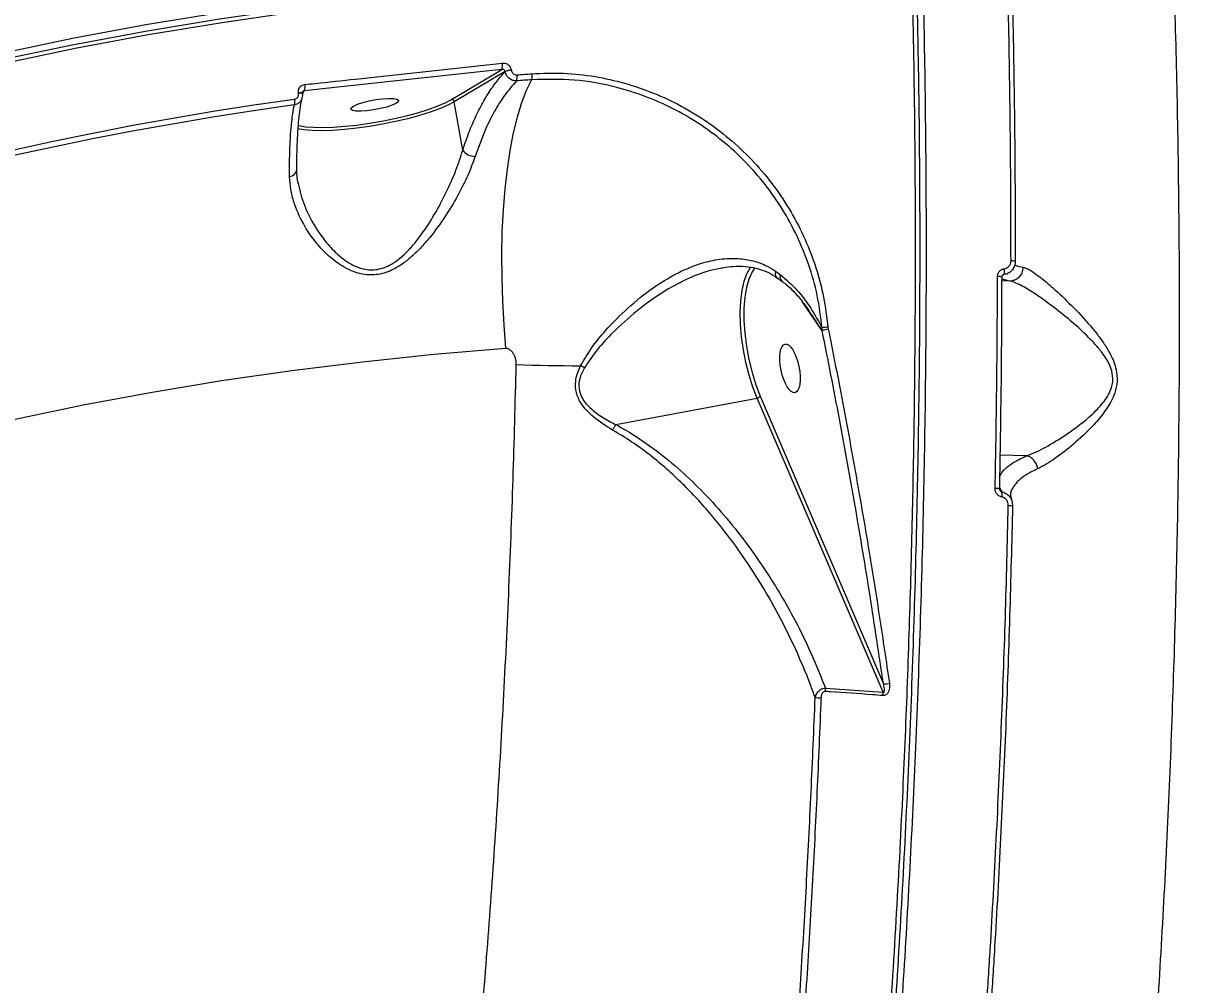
# Model space of a CAD drawing. Header units: millimetres. Extents: x -8422 to 28150, y -6982 to 5510.
# Drawn here: x 22047 to 22265.1, y 1428.1 to 1606.3 of the extents above; entities that cross this region are included whole.
import ezdxf

# ---------------------------------------------------------------- set-up
doc = ezdxf.new("R2010")
doc.units = ezdxf.units.MM
for name, color, linetype in [('DIKOM_ОБЪЕКТ', 7, 'Continuous'), ('DIKOM_РАЗМЕР_ЗОНА', 7, 'Continuous'), ('DIKOM_РАЗМЕР_ОБЪЕКТА', 7, 'Continuous')]:
    doc.layers.add(name, color=color, linetype=linetype)
doc.styles.add('style1', font='arial.ttf', dxfattribs={"width": 0.8})
doc.dimstyles.new('1-50', dxfattribs={"dimtxt": 300, "dimasz": 200, "dimexe": 100, "dimexo": 0, "dimgap": 100, "dimtad": 1, "dimdec": 0, "dimtxsty": 'style1', "dimcen": 0, "dimclrd": 7, "dimclre": 7, "dimadec": 1, "dimazin": 2, "dimtfac": 1, "dimtdec": 0, "dimtmove": 1, "dimatfit": 3, "dimfxl": 0, "dimlwd": 25, "dimlwe": 18, "dimarcsym": 0})

# ---------------------------------------------------------------- blocks, each defined once
blk = doc.blocks.new('*D15')
at = {"layer": 'Defpoints', "color": 0, "transparency": 16777216}
for p in [(19380.28, 3651.45), (27070.13, 3651.45), (15204.41, -3115.19)]:
    blk.add_point(p, dxfattribs=at)
at = {"layer": 'DIKOM_РАЗМЕР_ОБЪЕКТА', "color": 7, "lineweight": 18, "transparency": 16777216}
for p, q in [((19380.28, 3651.45), (27170.13, 3651.45)), ((15204.41, -3115.19), (27170.13, -3115.19))]:
    blk.add_line(p, q, dxfattribs=at)
at = {"layer": 'DIKOM_РАЗМЕР_ОБЪЕКТА', "color": 7, "lineweight": 25, "transparency": 16777216}
blk.add_line((27070.13, -2915.19), (27070.13, 3451.45), dxfattribs=at)
at = {"layer": 'DIKOM_РАЗМЕР_ОБЪЕКТА', "color": 7, "transparency": 16777216}
for points in [[(27036.8, 3451.45), (27103.47, 3451.45), (27070.13, 3651.45)], [(27036.8, -2915.19), (27103.47, -2915.19), (27070.13, -3115.19)]]:
    blk.add_solid(points, dxfattribs=at)
at = {"layer": 'DIKOM_РАЗМЕР_ОБЪЕКТА', "color": 0, "transparency": 16777216, "insert": (26816.96, -135.25), "char_height": 300, "attachment_point": 5, "rotation": 90, "style": 'style1'}
blk.add_mtext('6750', dxfattribs=at)
blk = doc.blocks.new('*D14')
at = {"layer": 'Defpoints', "color": 0, "transparency": 16777216}
for p in [(20684.73, 5148.63), (28049.7, 5148.63), (14575.76, -5055.5)]:
    blk.add_point(p, dxfattribs=at)
at = {"layer": 'DIKOM_РАЗМЕР_ЗОНА', "color": 7, "lineweight": 18, "transparency": 16777216}
for p, q in [((20684.73, 5148.63), (28149.7, 5148.63)), ((14575.76, -5055.5), (28149.7, -5055.5))]:
    blk.add_line(p, q, dxfattribs=at)
at = {"layer": 'DIKOM_РАЗМЕР_ЗОНА', "color": 7, "lineweight": 25, "transparency": 16777216}
blk.add_line((28049.7, -4855.5), (28049.7, 4948.63), dxfattribs=at)
at = {"layer": 'DIKOM_РАЗМЕР_ЗОНА', "color": 7, "transparency": 16777216}
for points in [[(28016.36, 4948.63), (28083.03, 4948.63), (28049.7, 5148.63)], [(28016.36, -4855.5), (28083.03, -4855.5), (28049.7, -5055.5)]]:
    blk.add_solid(points, dxfattribs=at)
at = {"layer": 'DIKOM_РАЗМЕР_ЗОНА', "color": 0, "transparency": 16777216, "insert": (27796.52, -63.59), "char_height": 300, "attachment_point": 5, "rotation": 90, "style": 'style1'}
blk.add_mtext('10200', dxfattribs=at)
blk = doc.blocks.new('*D13')
at = {"layer": 'Defpoints', "color": 0, "transparency": 16777216}
for p in [(10490, 1785.06), (25983.09, 460.53), (10490, -6882.5)]:
    blk.add_point(p, dxfattribs=at)
at = {"layer": 'DIKOM_РАЗМЕР_ЗОНА', "color": 7, "lineweight": 18, "transparency": 16777216}
for p, q in [((10490, 1785.06), (10490, -6982.5)), ((25983.09, 460.53), (25983.09, -6982.5))]:
    blk.add_line(p, q, dxfattribs=at)
at = {"layer": 'DIKOM_РАЗМЕР_ЗОНА', "color": 7, "lineweight": 25, "transparency": 16777216}
blk.add_line((25783.09, -6882.5), (10690, -6882.5), dxfattribs=at)
at = {"layer": 'DIKOM_РАЗМЕР_ЗОНА', "color": 7, "transparency": 16777216}
for points in [[(10690, -6849.17), (10690, -6915.83), (10490, -6882.5)], [(25783.09, -6849.17), (25783.09, -6915.83), (25983.09, -6882.5)]]:
    blk.add_solid(points, dxfattribs=at)
at = {"layer": 'DIKOM_РАЗМЕР_ЗОНА', "color": 0, "transparency": 16777216, "insert": (18236.55, -6629.33), "char_height": 300, "attachment_point": 5, "style": 'style1'}
blk.add_mtext('15500', dxfattribs=at)

msp = doc.modelspace()

# ---------------------------------------------------------------- linework, layer by layer
at = {"layer": 'DIKOM_ОБЪЕКТ', "color": 7, "linetype": 'Continuous', "lineweight": 15}
for p, q in [((22126.24, 1592.21), (22135.58, 1597.79)), ((22136.2, 1597.39), (22126.77, 1591.76)), ((22136.21, 1597.37), (22136.2, 1597.39)), ((22137.35, 1597.66), (22137.36, 1597.63)), ((22097.92, 1593.36), (22097.91, 1593.38)), ((22098.59, 1593.32), (22098.6, 1593.34)), ((22098.59, 1593.29), (22098.6, 1593.32)), ((22098.97, 1593.82), (22098.6, 1593.13)), ((22128.35, 1582.81), (22126.77, 1591.76)), ((22097.6, 1579.18), (22097.6, 1579.14)), ((22097.84, 1576.82), (22097.88, 1576.62)), ((22176.54, 1560.99), (22176.35, 1560.95)), ((22186.32, 1560.38), (22187.24, 1559.73)), ((22228.65, 1559.75), (22228.52, 1559.7)), ((22229.28, 1559.91), (22229.29, 1559.91)), ((22186.56, 1559.21), (22187.47, 1558.55)), ((22228.26, 1559.29), (22228.24, 1559.27)), ((22229.77, 1558.53), (22228.24, 1558.57)), ((22194.98, 1549.35), (22191.27, 1554.78)), ((22194.97, 1549.38), (22193.95, 1550.95)), ((22194.97, 1549.38), (22194.97, 1549.87)), ((22194.98, 1549.35), (22194.97, 1549.38)), ((22196.04, 1550), (22196.1, 1549.65)), ((22196.1, 1549.65), (22196.11, 1549.6)), ((22156.75, 1531.94), (22182.93, 1536.83)), ((22206.25, 1482.34), (22182.93, 1536.83)), ((22183.49, 1537.19), (22206.31, 1483.88)), ((22232.87, 1526.14), (22227.9, 1526.26)), ((22227.81, 1520.22), (22228.27, 1519.46)), ((22229.93, 1518.59), (22229.94, 1518.53)), ((22195.59, 1483.1), (22206.25, 1482.34))]:
    msp.add_line(p, q, dxfattribs=at)
at = {"layer": 'DIKOM_ОБЪЕКТ', "color": 7, "linetype": 'Continuous', "lineweight": 15, "flags": 128}
for points in [[(21929.61, 1563.91), (21941.35, 1569), (21953.31, 1573.86), (21965.48, 1578.46), (21977.86, 1582.81), (21990.44, 1586.92), (22003.21, 1590.76), (22016.16, 1594.35), (22029.28, 1597.68), (22042.57, 1600.75), (22056.02, 1603.55), (22069.61, 1606.09), (22083.34, 1608.36), (22097.2, 1610.35), (22111.18, 1612.08), (22125.27, 1613.54), (22139.46, 1614.72), (22153.74, 1615.64), (22168.11, 1616.27), (22182.55, 1616.63), (22197.06, 1616.72), (22211.62, 1616.53)], [(21929.63, 1562.73), (21941.36, 1567.82), (21953.31, 1572.67), (21965.47, 1577.27), (21977.84, 1581.62), (21990.41, 1585.72), (22003.17, 1589.57), (22016.12, 1593.15), (22029.23, 1596.48), (22042.51, 1599.55), (22055.95, 1602.35), (22069.53, 1604.88), (22083.25, 1607.15), (22097.1, 1609.15), (22111.07, 1610.87), (22125.15, 1612.33), (22139.33, 1613.51), (22153.61, 1614.42), (22167.97, 1615.06), (22182.4, 1615.42), (22196.9, 1615.51), (22211.45, 1615.32)], [(22211.67, 1614.59), (22197.15, 1614.78), (22182.69, 1614.69), (22168.29, 1614.33), (22153.97, 1613.69), (22139.72, 1612.78), (22125.57, 1611.6), (22111.53, 1610.15), (22097.59, 1608.43), (22083.77, 1606.43), (22070.08, 1604.17), (22056.53, 1601.64), (22043.13, 1598.85), (22029.88, 1595.79), (22016.8, 1592.47), (22003.88, 1588.89), (21991.15, 1585.06), (21978.61, 1580.97), (21966.27, 1576.63), (21954.13, 1572.04), (21942.21, 1567.2), (21930.51, 1562.12)], [(22138.41, 1596.77), (22138.76, 1596.8), (22139.11, 1596.82), (22139.46, 1596.85), (22139.81, 1596.88), (22140.15, 1596.9), (22140.5, 1596.93), (22140.85, 1596.95), (22141.2, 1596.98)], [(22141.12, 1595.87), (22140.14, 1593.89), (22139.25, 1591.57), (22138.44, 1588.94), (22137.72, 1586), (22137.09, 1582.78), (22136.57, 1579.31), (22136.15, 1575.62), (22135.84, 1571.73), (22135.63, 1567.68), (22135.54, 1563.49), (22135.57, 1559.19), (22135.7, 1554.83), (22135.94, 1550.44), (22136.3, 1546.04)], [(22141.12, 1595.87), (22140.77, 1595.84), (22140.42, 1595.82), (22140.07, 1595.79), (22139.72, 1595.77), (22139.37, 1595.74), (22139.03, 1595.71), (22138.68, 1595.69), (22138.33, 1595.66)], [(22113.49, 1592.34), (22114.61, 1592.41), (22115.52, 1592.38), (22116.15, 1592.26), (22116.45, 1592.06), (22116.39, 1591.79), (22115.98, 1591.47), (22115.25, 1591.14), (22114.26, 1590.81), (22113.08, 1590.51), (22111.83, 1590.28), (22110.59, 1590.12), (22109.47, 1590.05), (22108.55, 1590.07), (22107.92, 1590.19), (22107.62, 1590.39), (22107.68, 1590.66), (22108.1, 1590.98), (22108.83, 1591.32), (22109.82, 1591.64), (22110.99, 1591.94), (22112.25, 1592.18), (22113.49, 1592.34)], [(22097.13, 1591.19), (22089.58, 1590.09), (22082.06, 1588.92), (22074.59, 1587.66), (22067.15, 1586.31), (22059.76, 1584.89), (22052.42, 1583.38), (22045.12, 1581.8), (22037.87, 1580.13)], [(22037.88, 1581.23), (22045.13, 1582.9), (22052.44, 1584.49), (22059.79, 1585.99), (22067.18, 1587.42), (22074.62, 1588.76), (22082.1, 1590.02), (22089.63, 1591.2), (22097.19, 1592.3)], [(22126.77, 1591.76), (22125.57, 1591.13), (22124.07, 1590.48), (22122.31, 1589.85), (22120.33, 1589.23), (22118.17, 1588.65), (22115.88, 1588.11), (22113.51, 1587.63), (22111.1, 1587.22), (22108.72, 1586.88), (22106.41, 1586.63), (22104.23, 1586.47), (22102.22, 1586.41), (22100.43, 1586.43), (22098.89, 1586.56), (22097.7, 1586.76)], [(22097.85, 1587.41), (22097.99, 1587.37), (22099.2, 1587.17), (22100.69, 1587.05), (22102.43, 1587.02), (22104.38, 1587.09), (22106.5, 1587.24), (22108.74, 1587.48), (22111.05, 1587.81), (22113.38, 1588.21), (22115.68, 1588.67), (22117.91, 1589.19), (22120, 1589.76), (22121.92, 1590.36), (22123.62, 1590.97), (22125.08, 1591.6), (22126.24, 1592.21)], [(22182.93, 1536.83), (22182.13, 1538.89), (22181.44, 1541.1), (22180.85, 1543.43), (22180.38, 1545.81), (22180.05, 1548.2), (22179.85, 1550.55), (22179.8, 1552.8), (22179.9, 1554.9), (22180.14, 1556.82), (22180.51, 1558.5), (22181.02, 1559.91), (22181.64, 1561.03), (22181.74, 1561.16)], [(22182.44, 1560.91), (22182, 1560.28), (22181.41, 1559.01), (22180.95, 1557.43), (22180.64, 1555.57), (22180.48, 1553.5), (22180.48, 1551.24), (22180.63, 1548.87), (22180.94, 1546.43), (22181.39, 1543.98), (22181.98, 1541.59), (22182.68, 1539.31), (22183.49, 1537.19)], [(22136.3, 1546.04), (22122.99, 1544.92), (22109.77, 1543.54), (22096.66, 1541.92), (22083.66, 1540.04), (22070.77, 1537.91), (22058.02, 1535.53), (22045.41, 1532.9), (22032.94, 1530.03), (22020.62, 1526.91), (22008.47, 1523.55), (21996.48, 1519.95)], [(22138.27, 1543.05), (22139.73, 1543.01), (22141.2, 1542.98), (22142.69, 1542.95), (22144.18, 1542.92), (22145.67, 1542.9), (22147.18, 1542.88), (22148.69, 1542.86), (22150.2, 1542.85)], [(22229.46, 1516.96), (22229.64, 1516.96), (22229.81, 1516.96), (22229.96, 1516.95), (22230.08, 1516.95), (22230.17, 1516.94), (22230.23, 1516.94), (22230.26, 1516.94), (22230.25, 1516.94)]]:
    msp.add_lwpolyline(points, dxfattribs=at)
at = {"layer": 'DIKOM_ОБЪЕКТ', "color": 7, "linetype": 'Continuous', "lineweight": 15}
for centre, radius, start, end in [((22134.02, 1598.51), 1.72, 335.2995, 15.3675), ((22137.68, 1593.61), 4.06, 94.5521, 111.3063), ((22137.68, 1593.59), 4.05, 94.544, 111.314), ((22136.29, 1596.37), 2.16, 340.8609, 10.7127), ((22139.05, 1596.58), 2.19, 340.9338, 10.445), ((22097.57, 1594.57), 1.58, 331.7528, 15.6491), ((22098.21, 1592.53), 0.899, 64.2252, 109.0597), ((22098.21, 1592.5), 0.906, 64.4619, 108.9374), ((22095.42, 1591.83), 1.83, 339.6848, 14.9137), ((22126.24, 1591.68), 0.53, 8.5347, 90.4646), ((22130.66, 1584.58), 2.91, 217.3176, 270.0248), ((22096.07, 1579.5), 1.57, 277.1861, 346.9092), ((22230.19, 1561.21), 1.11, 59.6548, 101.5137), ((22188.19, 1559.32), 1.04, 156.7895, 227.0953), ((22227.22, 1560.38), 1.56, 335.9977, 17.2471), ((22227.67, 1557.88), 1.53, 67.0034, 97.5374), ((22196.77, 1539.38), 10.64, 93.931, 99.7688), ((22199.43, 1533.22), 16.76, 101.4775, 105.4522), ((22198.86, 1534.59), 15.26, 100.3926, 104.7342), ((22140.65, 1524.3), 20.86, 60.5657, 62.7794), ((22182.82, 1537.6), 0.782, 277.6577, 328.7587), ((22227.04, 1510.65), 9.45, 85.2509, 90.0981), ((22226.25, 1519.01), 2.07, 346.2053, 12.4573), ((22206.4, 1489.34), 5.46, 269.0563, 280.7812), ((22194.85, 1490.32), 9.05, 262.5275, 269.3644), ((22191.67, 1482.77), 3.94, 355.4148, 4.8386), ((22202.04, 1482.12), 4.21, 354.2317, 3.0722)]:
    msp.add_arc(centre, radius, start, end, dxfattribs=at)
msp.add_ellipse((22189.01, 1542.36), major_axis=(-0.91, 4.51), ratio=0.365718, dxfattribs=at)
for points, knots in [([(22188.24, 1853.98), (22188.88, 1851.24), (22190.62, 1843.86), (22193.3, 1830.98), (22196.24, 1815.15), (22199, 1798.23), (22201.58, 1780.25), (22203.96, 1761.23), (22206.08, 1741.61), (22207.96, 1721.45), (22209.59, 1700.86), (22210.99, 1679.49), (22212.16, 1657.4), (22213.08, 1634.63), (22213.74, 1611.69), (22214.13, 1588.67), (22214.27, 1565.65), (22214.16, 1542.24), (22213.79, 1518.52), (22213.15, 1494.57), (22212.27, 1471.19), (22211.17, 1448.45), (22209.87, 1426.4), (22208.33, 1404.4), (22206.56, 1382.54), (22204.55, 1360.88), (22202.32, 1339.62), (22199.87, 1318.82), (22197.2, 1298.55), (22194.31, 1278.76), (22191.19, 1259.53), (22187.85, 1240.94), (22184.37, 1223.42), (22180.76, 1206.98), (22177.04, 1191.64), (22173.14, 1177.16), (22169.08, 1163.62), (22164.85, 1151.1), (22160.83, 1140.48), (22158.19, 1134.48), (22157.02, 1131.82)], [0, 0, 0, 0, 0.015651, 0.042167, 0.068704, 0.09522, 0.122506, 0.149814, 0.177101, 0.203616, 0.230153, 0.256669, 0.283955, 0.311263, 0.33855, 0.365066, 0.391602, 0.418118, 0.445404, 0.472713, 0.499999, 0.52556, 0.55114, 0.576701, 0.602949, 0.629218, 0.655467, 0.681983, 0.708519, 0.735035, 0.762321, 0.78963, 0.816916, 0.843432, 0.869969, 0.896485, 0.923771, 0.951079, 0.978366, 1, 1, 1, 1]), ([(22245.07, 1781.23), (22245.9, 1776.13), (22247.55, 1765.94), (22249.81, 1749.65), (22251.9, 1732.53), (22253.81, 1714.52), (22255.53, 1695.7), (22257.01, 1676.47), (22258.26, 1656.9), (22259.28, 1637.08), (22260.1, 1616.69), (22260.69, 1595.77), (22261.05, 1574.38), (22261.18, 1552.99), (22261.08, 1531.68), (22260.76, 1510.51), (22260.21, 1489.14), (22259.44, 1467.64), (22258.43, 1446.08), (22257.2, 1424.93), (22255.78, 1404.25), (22254.16, 1384.08), (22252.33, 1364.12), (22250.29, 1344.44), (22248.03, 1325.12), (22245.61, 1306.56), (22243.04, 1288.82), (22240.34, 1271.92), (22237.45, 1255.6), (22234.39, 1239.94), (22231.17, 1225.01), (22228.09, 1212.13), (22225.18, 1201.02), (22223.38, 1194.81), (22222.47, 1191.7)], [0, 0, 0, 0, 0.031179, 0.062381, 0.093559, 0.125644, 0.157755, 0.18984, 0.22102, 0.252224, 0.283405, 0.31549, 0.347601, 0.379686, 0.410889, 0.442116, 0.473319, 0.505426, 0.537559, 0.569665, 0.60092, 0.632198, 0.663452, 0.69561, 0.727794, 0.759952, 0.791284, 0.822641, 0.853973, 0.886209, 0.918471, 0.950707, 0.97533, 1, 1, 1, 1]), ([(22229.97, 1562.3), (22229.95, 1569.61), (22229.92, 1584.22), (22229.58, 1606), (22229.04, 1627.64), (22228.48, 1641.83), (22228.21, 1648.93)], [0, 0, 0, 0, 0.248595, 0.49719, 0.748595, 1, 1, 1, 1]), ([(22228.99, 1648.6), (22229.27, 1641.6), (22229.82, 1627.6), (22230.36, 1606.09), (22230.7, 1584.29), (22230.74, 1569.54), (22230.75, 1562.17)], [0, 0, 0, 0, 0.248595, 0.497191, 0.748595, 1, 1, 1, 1]), ([(22126.75, 1096.56), (22127.35, 1096.73), (22129.48, 1097.32), (22133.14, 1099.75), (22137.72, 1103.8), (22142.28, 1109.23), (22146.81, 1115.91), (22151.28, 1123.83), (22155.67, 1132.98), (22159.99, 1143.37), (22164.22, 1154.95), (22168.35, 1167.68), (22172.37, 1181.49), (22176.24, 1196.33), (22179.97, 1212.16), (22183.54, 1228.97), (22186.95, 1246.71), (22190.19, 1265.32), (22193.24, 1284.71), (22196.09, 1304.8), (22198.72, 1325.52), (22201.14, 1346.85), (22203.34, 1368.75), (22205.32, 1391.15), (22207.06, 1413.93), (22208.56, 1437), (22209.76, 1459.19), (22210.68, 1480.46), (22211.37, 1500.76), (22211.87, 1521.13), (22212.18, 1541.49), (22212.3, 1561.66), (22212.23, 1581.58), (22212.01, 1599.19), (22211.77, 1610.13), (22211.67, 1614.59)], [0, 0, 0, 0, 0.012832, 0.045026, 0.077322, 0.109669, 0.142017, 0.174313, 0.206507, 0.238701, 0.270997, 0.303344, 0.335691, 0.367987, 0.400181, 0.432375, 0.464671, 0.497018, 0.529365, 0.561661, 0.593855, 0.62605, 0.658345, 0.690693, 0.72304, 0.755336, 0.78753, 0.815215, 0.843047, 0.870912, 0.898777, 0.926609, 0.953915, 0.981222, 1, 1, 1, 1]), ([(22212.46, 1614.33), (22212.55, 1609.88), (22212.82, 1597.81), (22213.05, 1577.85), (22213.07, 1554.47), (22212.83, 1530.92), (22212.34, 1507.32), (22211.6, 1483.79), (22210.61, 1460.38), (22209.36, 1437.16), (22207.86, 1414.15), (22206.12, 1391.42), (22204.15, 1369.08), (22201.96, 1347.23), (22199.54, 1325.95), (22196.91, 1305.28), (22194.07, 1285.24), (22191.02, 1265.89), (22187.79, 1247.32), (22184.39, 1229.63), (22180.84, 1212.84), (22177.11, 1197.15), (22174.54, 1186.96), (22173.18, 1182.3), (22173.16, 1182.22)], [0, 0, 0, 0, 0.028246, 0.076672, 0.125251, 0.173907, 0.222563, 0.271142, 0.319568, 0.367994, 0.416572, 0.465229, 0.513885, 0.562463, 0.610889, 0.659315, 0.707894, 0.75655, 0.805206, 0.853785, 0.90221, 0.950636, 0.999214, 1, 1, 1, 1]), ([(22099.1, 1594.99), (22099.72, 1595.06), (22102.86, 1595.39), (22115, 1596.67), (22126.6, 1597.95), (22135.67, 1598.96)], [0, 0, 0, 0, 0.051712, 0.258553, 1, 1, 1, 1]), ([(22135.67, 1598.96), (22135.84, 1598.96), (22136.17, 1598.97), (22136.65, 1598.76), (22137.04, 1598.42), (22137.27, 1598.03), (22137.33, 1597.76), (22137.35, 1597.66)], [0, 0, 0, 0, 0.218195, 0.436741, 0.653013, 0.865751, 1, 1, 1, 1]), ([(22135.58, 1597.79), (22129.45, 1597.11), (22117.2, 1595.74), (22105.04, 1594.46), (22098.97, 1593.82)], [0, 0, 0, 0, 0.499917, 1, 1, 1, 1]), ([(22128.35, 1582.81), (22128.72, 1583.92), (22129.48, 1586.15), (22130.79, 1589.19), (22132.24, 1591.99), (22134.02, 1594.84), (22135.4, 1596.44), (22136.21, 1597.37)], [0, 0, 0, 0, 0.182558, 0.365119, 0.553031, 0.740945, 1, 1, 1, 1]), ([(22136.2, 1597.39), (22136.19, 1597.43), (22136.18, 1597.52), (22136.09, 1597.65), (22135.95, 1597.75), (22135.77, 1597.81), (22135.64, 1597.8), (22135.58, 1597.79)], [0, 0, 0, 0, 0.127703, 0.330883, 0.543803, 0.768279, 1, 1, 1, 1]), ([(22138.33, 1595.66), (22138.16, 1595.66), (22137.78, 1595.68), (22137.29, 1595.89), (22136.83, 1596.23), (22136.45, 1596.67), (22136.27, 1597.1), (22136.21, 1597.34), (22136.21, 1597.37)], [0, 0, 0, 0, 0.180553, 0.402902, 0.531006, 0.74965, 0.966416, 1, 1, 1, 1]), ([(22137.36, 1597.63), (22137.36, 1597.62), (22137.38, 1597.49), (22137.47, 1597.27), (22137.65, 1597.04), (22137.88, 1596.87), (22138.13, 1596.77), (22138.33, 1596.77), (22138.41, 1596.77)], [0, 0, 0, 0, 0.034046, 0.252251, 0.470567, 0.598002, 0.819293, 1, 1, 1, 1]), ([(22141.2, 1596.98), (22143.14, 1597.06), (22147.03, 1597.21), (22152.79, 1596.57), (22158.38, 1595.33), (22163.74, 1593.49), (22168.89, 1591.08), (22173.76, 1588.1), (22178.3, 1584.6), (22182.44, 1580.62), (22186.11, 1576.2), (22189.28, 1571.4), (22191.9, 1566.32), (22193.9, 1561.02), (22195.35, 1555.58), (22195.81, 1551.86), (22196.04, 1550)], [0, 0, 0, 0, 0.075108, 0.150215, 0.221283, 0.292578, 0.363645, 0.43477, 0.506124, 0.57725, 0.648341, 0.719659, 0.790751, 0.860429, 0.930319, 1, 1, 1, 1]), ([(22097.91, 1593.38), (22097.9, 1593.49), (22097.87, 1593.75), (22097.97, 1594.18), (22098.23, 1594.59), (22098.62, 1594.89), (22098.94, 1594.96), (22099.1, 1594.99)], [0, 0, 0, 0, 0.134266, 0.346993, 0.563282, 0.781737, 1, 1, 1, 1]), ([(22138.33, 1595.66), (22137.55, 1594.77), (22136.12, 1593.13), (22134.24, 1590.1), (22132.38, 1586.47), (22131.29, 1583.43), (22130.66, 1581.67)], [0, 0, 0, 0, 0.258079, 0.475006, 0.694073, 1, 1, 1, 1]), ([(22194.97, 1549.87), (22194.71, 1551.87), (22194.2, 1555.88), (22192.58, 1561.57), (22190.4, 1566.92), (22187.7, 1571.87), (22184.49, 1576.49), (22180.78, 1580.72), (22176.64, 1584.52), (22172.12, 1587.84), (22167.27, 1590.63), (22162.18, 1592.88), (22156.1, 1594.79), (22149.01, 1596.07), (22143.75, 1595.94), (22141.12, 1595.87)], [0, 0, 0, 0, 0.076609, 0.153218, 0.224232, 0.295475, 0.36649, 0.437488, 0.508713, 0.579712, 0.6507, 0.721913, 0.792902, 0.896451, 1, 1, 1, 1]), ([(22098.54, 1592.5), (22098.51, 1592.36), (22098.44, 1592.1), (22098.17, 1591.72), (22097.75, 1591.36), (22097.34, 1591.25), (22097.13, 1591.19)], [0, 0, 0, 0, 0.206764, 0.392387, 0.694259, 1, 1, 1, 1]), ([(22097.19, 1592.3), (22097.19, 1592.3), (22097.29, 1592.31), (22097.49, 1592.38), (22097.7, 1592.55), (22097.85, 1592.77), (22097.94, 1593.04), (22097.92, 1593.25), (22097.92, 1593.36)], [0, 0, 0, 0, 0.004388, 0.219886, 0.435544, 0.56827, 0.793854, 1, 1, 1, 1]), ([(22097.62, 1579.14), (22097.62, 1579.79), (22097.61, 1581.42), (22097.67, 1583.81), (22097.79, 1586.32), (22097.97, 1588.56), (22098.21, 1590.5), (22098.42, 1591.81), (22098.56, 1592.36), (22098.59, 1592.48)], [0, 0, 0, 0, 0.109875, 0.2797, 0.449979, 0.619966, 0.788856, 0.955644, 1, 1, 1, 1]), ([(22098.59, 1593.29), (22098.62, 1593.09), (22098.66, 1592.81), (22098.57, 1592.56), (22098.54, 1592.5)], [0, 0, 0, 0, 0.726146, 1, 1, 1, 1]), ([(22098.6, 1593.34), (22098.59, 1593.38), (22098.58, 1593.46), (22098.6, 1593.56), (22098.63, 1593.6), (22098.64, 1593.61)], [0, 0, 0, 0, 0.328279, 0.771561, 1, 1, 1, 1]), ([(22098.97, 1593.82), (22098.92, 1593.81), (22098.82, 1593.8), (22098.7, 1593.72), (22098.65, 1593.64), (22098.64, 1593.61)], [0, 0, 0, 0, 0.380033, 0.748307, 1, 1, 1, 1]), ([(22096.26, 1577.94), (22096.26, 1578.97), (22096.25, 1581.02), (22096.33, 1583.82), (22096.48, 1586.38), (22096.69, 1588.58), (22096.92, 1590.15), (22097.08, 1590.93), (22097.13, 1591.19)], [0, 0, 0, 0, 0.182796, 0.365593, 0.553747, 0.741903, 0.914192, 1, 1, 1, 1]), ([(22130.66, 1581.67), (22130.23, 1580.49), (22129.36, 1578.11), (22127.43, 1574.3), (22125.09, 1570.41), (22122.73, 1567.15), (22120.52, 1564.6), (22118.75, 1562.9), (22116.96, 1561.53), (22114.91, 1560.34), (22112.33, 1559.56), (22109.73, 1559.73), (22107.64, 1560.43), (22105.58, 1561.51), (22103.4, 1563.21), (22100.92, 1565.85), (22098.66, 1569.2), (22097.17, 1572.61), (22096.41, 1575.55), (22096.31, 1577.14), (22096.26, 1577.94)], [0, 0, 0, 0, 0.071788, 0.145629, 0.22117, 0.298518, 0.340636, 0.383292, 0.416102, 0.449611, 0.498647, 0.547794, 0.580451, 0.613972, 0.670436, 0.728318, 0.811954, 0.898074, 0.948687, 1, 1, 1, 1]), ([(22097.88, 1576.62), (22098.02, 1575.95), (22098.43, 1573.95), (22099.8, 1570.6), (22101.84, 1567.18), (22104.12, 1564.41), (22106.09, 1562.64), (22107.98, 1561.47), (22109.86, 1560.71), (22112.23, 1560.49), (22114.54, 1561.26), (22116.35, 1562.45), (22117.93, 1563.83), (22119.48, 1565.56), (22121.41, 1568.11), (22123.48, 1571.42), (22125.5, 1575.32), (22127.2, 1579.18), (22127.96, 1581.59), (22128.35, 1582.81)], [0, 0, 0, 0, 0.045352, 0.136209, 0.229445, 0.289744, 0.351216, 0.384909, 0.41943, 0.468757, 0.518008, 0.551741, 0.586457, 0.631153, 0.676503, 0.75833, 0.84195, 0.920072, 1, 1, 1, 1]), ([(22097.88, 1576.62), (22097.78, 1577.1), (22097.6, 1577.97), (22097.62, 1578.81), (22097.63, 1579.18)], [0, 0, 0, 0, 0.559169, 1, 1, 1, 1]), ([(22150.2, 1542.85), (22150.93, 1544.08), (22152.4, 1546.57), (22155.59, 1550.31), (22159.51, 1554.18), (22163.93, 1557.62), (22168.34, 1560.23), (22172.3, 1561.86), (22176.05, 1562.71), (22179.27, 1562.84), (22182.21, 1562.36), (22184.51, 1561.53), (22185.82, 1560.7), (22186.32, 1560.38)], [0, 0, 0, 0, 0.088909, 0.180128, 0.304975, 0.433461, 0.537916, 0.645162, 0.729409, 0.815875, 0.884785, 0.95552, 1, 1, 1, 1]), ([(22230.75, 1562.17), (22230.75, 1562.11), (22230.74, 1561.77), (22230.59, 1561.17), (22230.13, 1560.46), (22229.46, 1559.94), (22228.92, 1559.81), (22228.65, 1559.75)], [0, 0, 0, 0, 0.047985, 0.286161, 0.524254, 0.762101, 1, 1, 1, 1]), ([(22228.72, 1560.84), (22228.88, 1560.88), (22229.2, 1560.96), (22229.6, 1561.27), (22229.87, 1561.7), (22229.96, 1562.06), (22229.97, 1562.26), (22229.97, 1562.3)], [0, 0, 0, 0, 0.237728, 0.475478, 0.713728, 0.952006, 1, 1, 1, 1]), ([(22176.35, 1560.95), (22175.55, 1560.79), (22173.3, 1560.36), (22169.64, 1558.86), (22165.17, 1556.4), (22160.61, 1553.12), (22156.59, 1549.46), (22153.24, 1545.96), (22151.68, 1543.63), (22150.91, 1542.47)], [0, 0, 0, 0, 0.083175, 0.233297, 0.383562, 0.565325, 0.747148, 0.873757, 1, 1, 1, 1]), ([(22176.53, 1561.02), (22177.19, 1561.12), (22178.6, 1561.34), (22180.67, 1561.3), (22182.71, 1560.99), (22184.56, 1560.35), (22185.84, 1559.73), (22186.45, 1559.24), (22186.55, 1559.16)], [0, 0, 0, 0, 0.184439, 0.391258, 0.590473, 0.782597, 0.96552, 1, 1, 1, 1]), ([(22186.32, 1560.38), (22186.31, 1560.35), (22186.27, 1560.14), (22186.25, 1559.77), (22186.35, 1559.39), (22186.52, 1559.27), (22186.59, 1559.22)], [0, 0, 0, 0, 0.063526, 0.394946, 0.74939, 1, 1, 1, 1]), ([(22187.24, 1559.73), (22188.3, 1558.81), (22190.41, 1556.98), (22192.95, 1553.51), (22194.29, 1551.09), (22194.97, 1549.87)], [0, 0, 0, 0, 0.331738, 0.663839, 1, 1, 1, 1]), ([(22227.47, 1559.4), (22227.47, 1559.43), (22227.47, 1559.63), (22227.56, 1560), (22227.84, 1560.42), (22228.23, 1560.73), (22228.56, 1560.81), (22228.72, 1560.84)], [0, 0, 0, 0, 0.048919, 0.287093, 0.524963, 0.762588, 1, 1, 1, 1]), ([(22228.27, 1559.29), (22228.27, 1559.33), (22228.27, 1559.42), (22228.34, 1559.56), (22228.45, 1559.69), (22228.56, 1559.72), (22228.61, 1559.73)], [0, 0, 0, 0, 0.165297, 0.422653, 0.712559, 1, 1, 1, 1]), ([(22232.18, 1561.12), (22232.18, 1561.07), (22232.18, 1560.87), (22232.12, 1560.38), (22231.84, 1559.7), (22231.3, 1559.06), (22230.58, 1558.62), (22230.04, 1558.56), (22229.77, 1558.53)], [0, 0, 0, 0, 0.03503, 0.155245, 0.366453, 0.577647, 0.788815, 1, 1, 1, 1]), ([(22230.64, 1561.57), (22230.75, 1561.52), (22231.02, 1561.36), (22231.74, 1561.21), (22232.18, 1561.12)], [0, 0, 0, 0, 0.385771, 1, 1, 1, 1]), ([(22232.18, 1561.12), (22232.5, 1561.02), (22233.12, 1560.82), (22234.54, 1559.93), (22236.48, 1558.43), (22239.21, 1555.97), (22242.46, 1552.79), (22245.3, 1549.58), (22247.28, 1546.9), (22248.56, 1544.78), (22249.52, 1542.43), (22249.73, 1539.91), (22249.17, 1537.35), (22247.7, 1534.73), (22245.61, 1532.15), (22242.88, 1529.45), (22239.76, 1526.79), (22236.91, 1524.79), (22235.42, 1524.01), (22234.89, 1523.74)], [0, 0, 0, 0, 0.044775, 0.089583, 0.160959, 0.23245, 0.323854, 0.41521, 0.450598, 0.485929, 0.53294, 0.566422, 0.599801, 0.653092, 0.71081, 0.76867, 0.859288, 0.949793, 1, 1, 1, 1]), ([(22187.47, 1558.54), (22187.75, 1558.34), (22188.53, 1557.77), (22189.81, 1556.51), (22191.24, 1554.89), (22192.09, 1553.66), (22192.5, 1553.07)], [0, 0, 0, 0, 0.143845, 0.402464, 0.715438, 1, 1, 1, 1]), ([(22227.03, 1520.09), (22227.04, 1520.76), (22227.11, 1524.09), (22227.25, 1532.32), (22227.41, 1544.77), (22227.45, 1554.52), (22227.47, 1559.4)], [0, 0, 0, 0, 0.050769, 0.253855, 0.626699, 1, 1, 1, 1]), ([(22228.24, 1559.27), (22228.22, 1552.75), (22228.16, 1539.71), (22227.92, 1526.62), (22227.81, 1520.06)], [0, 0, 0, 0, 0.49945, 1, 1, 1, 1]), ([(22229.77, 1558.53), (22229.3, 1558.64), (22228.6, 1558.79), (22228.33, 1558.94), (22228.24, 1558.99)], [0, 0, 0, 0, 0.673721, 1, 1, 1, 1]), ([(22229.77, 1558.53), (22229.77, 1558.53), (22229.77, 1558.53), (22229.77, 1558.53), (22229.77, 1558.53)], [0, 0, 0, 0, 0.677047, 1, 1, 1, 1]), ([(22232.9, 1526.14), (22232.9, 1526.14), (22233.45, 1526.35), (22235.14, 1527.06), (22238.2, 1528.73), (22241.57, 1531), (22244.5, 1533.3), (22246.39, 1535.16), (22247.67, 1536.83), (22248.46, 1538.25), (22248.93, 1539.99), (22248.69, 1542.23), (22247.64, 1544.26), (22246.27, 1546.07), (22244.12, 1548.41), (22241.06, 1551.21), (22237.55, 1553.96), (22234.57, 1556.12), (22232.43, 1557.46), (22230.86, 1558.23), (22230.12, 1558.48), (22229.77, 1558.53), (22229.77, 1558.53)], [0, 0, 0, 0, 0.00016, 0.051083, 0.143665, 0.236346, 0.294286, 0.352072, 0.377617, 0.40307, 0.43354, 0.463833, 0.507954, 0.542739, 0.577593, 0.670567, 0.763603, 0.836688, 0.909667, 0.954835, 0.999968, 1, 1, 1, 1]), ([(22193.95, 1550.95), (22193.94, 1550.95), (22193.37, 1551.84), (22192.75, 1552.71), (22192.14, 1553.57)], [0, 0, 0, 0, 0.00871, 1, 1, 1, 1]), ([(22206.31, 1483.88), (22205.5, 1489.32), (22203.89, 1500.22), (22201.16, 1516.59), (22198.22, 1532.99), (22196.06, 1543.89), (22194.98, 1549.35)], [0, 0, 0, 0, 0.249268, 0.498536, 0.749268, 1, 1, 1, 1]), ([(22196.11, 1549.6), (22196.24, 1548.95), (22196.9, 1545.68), (22198.56, 1537.17), (22201, 1524.05), (22203.5, 1509.49), (22205.64, 1496.12), (22206.83, 1488.02), (22207.42, 1483.97)], [0, 0, 0, 0, 0.029988, 0.149947, 0.390056, 0.630165, 0.815083, 1, 1, 1, 1]), ([(22138.27, 1543.05), (22138.26, 1543.31), (22138.25, 1543.84), (22138.04, 1544.56), (22137.74, 1545.14), (22137.37, 1545.59), (22136.99, 1545.88), (22136.61, 1546.03), (22136.4, 1546.04), (22136.3, 1546.04)], [0, 0, 0, 0, 0.194397, 0.403709, 0.553903, 0.691017, 0.835057, 0.921893, 1, 1, 1, 1]), ([(22056.14, 1130.66), (22056.37, 1130.65), (22057.76, 1130.63), (22060.43, 1131.57), (22064.14, 1133.65), (22067.97, 1137.07), (22071.84, 1141.68), (22075.73, 1147.55), (22079.63, 1154.69), (22083.43, 1162.87), (22087.11, 1171.98), (22090.66, 1181.92), (22094.2, 1192.95), (22097.71, 1205.09), (22101.17, 1218.32), (22104.59, 1232.65), (22107.95, 1248.09), (22111.26, 1264.69), (22114.44, 1282.23), (22117.44, 1300.27), (22120.23, 1318.64), (22122.81, 1337.2), (22125.25, 1356.48), (22127.54, 1376.44), (22129.66, 1397.01), (22131.55, 1417.62), (22133.2, 1438.19), (22134.64, 1458.65), (22135.88, 1479.44), (22136.9, 1500.51), (22137.73, 1521.81), (22138.09, 1535.97), (22138.27, 1543.05)], [0, 0, 0, 0, 0.006458, 0.03754, 0.0719, 0.106286, 0.140646, 0.176018, 0.21142, 0.246792, 0.28007, 0.313374, 0.346653, 0.380892, 0.415159, 0.449397, 0.484875, 0.520352, 0.556339, 0.592326, 0.626125, 0.659951, 0.693751, 0.728536, 0.763349, 0.798134, 0.831323, 0.864535, 0.897724, 0.931807, 0.965916, 1, 1, 1, 1]), ([(22156.14, 1530.91), (22154.91, 1531.67), (22153.21, 1532.73), (22151.32, 1534.51), (22150.15, 1535.97), (22149.3, 1537.83), (22149.17, 1540.18), (22149.71, 1541.84), (22150.15, 1542.74), (22150.2, 1542.85)], [0, 0, 0, 0, 0.286508, 0.400269, 0.516303, 0.657464, 0.799393, 0.97635, 1, 1, 1, 1]), ([(22150.91, 1542.47), (22150.57, 1541.81), (22149.95, 1540.62), (22149.78, 1538.64), (22150.43, 1536.68), (22152.02, 1534.86), (22154.22, 1533.25), (22155.88, 1532.34), (22156.74, 1531.94), (22156.74, 1531.94)], [0, 0, 0, 0, 0.159554, 0.287533, 0.415038, 0.593463, 0.796203, 0.999717, 1, 1, 1, 1]), ([(22156.14, 1530.91), (22156.16, 1530.95), (22156.26, 1531.13), (22156.47, 1531.5), (22156.64, 1531.78), (22156.74, 1531.94)], [0, 0, 0, 0, 0.084434, 0.497312, 1, 1, 1, 1]), ([(22156.74, 1531.94), (22156.74, 1531.94), (22156.74, 1531.94), (22156.74, 1531.94), (22156.75, 1531.94), (22156.75, 1531.94)], [0, 0, 0, 0, 0.335832, 0.796792, 1, 1, 1, 1]), ([(22156.75, 1531.94), (22157.36, 1531.6), (22159.74, 1530.27), (22163.66, 1527.64), (22168.27, 1523.9), (22172.68, 1519.71), (22176.86, 1515.14), (22181.72, 1509.04), (22186.8, 1501.48), (22191.78, 1492.42), (22194.32, 1486.2), (22195.59, 1483.1)], [0, 0, 0, 0, 0.03107, 0.119838, 0.208953, 0.297928, 0.396823, 0.495742, 0.663631, 0.831972, 1, 1, 1, 1]), ([(22193.67, 1481.34), (22193.38, 1482.13), (22192.3, 1485.11), (22190.14, 1490.25), (22186.96, 1496.7), (22183.32, 1503.03), (22179.18, 1509.24), (22174.49, 1515.28), (22169.18, 1521.05), (22164.16, 1525.51), (22159.74, 1528.76), (22157.34, 1530.2), (22156.14, 1530.91)], [0, 0, 0, 0, 0.041995, 0.159523, 0.277494, 0.395317, 0.513121, 0.633875, 0.754565, 0.875867, 0.937947, 1, 1, 1, 1]), ([(22227.84, 1522.14), (22227.95, 1522.41), (22228.2, 1523.04), (22229.11, 1523.99), (22230.56, 1525.08), (22232.04, 1525.76), (22232.87, 1526.14)], [0, 0, 0, 0, 0.183564, 0.429727, 0.678196, 1, 1, 1, 1]), ([(22232.87, 1526.14), (22232.87, 1526.14), (22232.88, 1526.14), (22232.89, 1526.14), (22232.9, 1526.14), (22232.9, 1526.14)], [0, 0, 0, 0, 0.503636, 0.919601, 1, 1, 1, 1]), ([(22234.89, 1523.74), (22234.89, 1523.77), (22234.86, 1524.06), (22234.7, 1524.63), (22234.25, 1525.34), (22233.63, 1525.9), (22233.14, 1526.06), (22232.9, 1526.14)], [0, 0, 0, 0, 0.02624, 0.263093, 0.508734, 0.754373, 1, 1, 1, 1]), ([(22234.89, 1523.74), (22234.1, 1523.35), (22232.72, 1522.66), (22231.32, 1521.56), (22230.31, 1520.31), (22229.77, 1519.31), (22229.91, 1518.65), (22229.93, 1518.59)], [0, 0, 0, 0, 0.260052, 0.458231, 0.658271, 0.968454, 1, 1, 1, 1]), ([(22228.26, 1518.52), (22228.08, 1518.57), (22227.73, 1518.67), (22227.33, 1519.06), (22227.07, 1519.55), (22227.04, 1519.91), (22227.03, 1520.09)], [0, 0, 0, 0, 0.259291, 0.50217, 0.751143, 1, 1, 1, 1]), ([(22227.93, 1519.71), (22227.91, 1519.75), (22227.85, 1519.84), (22227.82, 1519.97), (22227.83, 1520.05), (22227.83, 1520.06)], [0, 0, 0, 0, 0.339078, 0.905928, 1, 1, 1, 1]), ([(22227.93, 1519.71), (22227.93, 1519.7), (22227.97, 1519.63), (22228.07, 1519.54), (22228.19, 1519.47), (22228.25, 1519.46), (22228.27, 1519.46)], [0, 0, 0, 0, 0.114348, 0.560375, 0.874711, 1, 1, 1, 1]), ([(22229.46, 1516.96), (22229.45, 1517.14), (22229.43, 1517.5), (22229.17, 1517.98), (22228.79, 1518.34), (22228.46, 1518.48), (22228.28, 1518.51), (22228.26, 1518.52)], [0, 0, 0, 0, 0.248665, 0.497556, 0.738916, 0.970361, 1, 1, 1, 1]), ([(22228.27, 1519.46), (22228.3, 1519.45), (22228.6, 1519.39), (22229.16, 1519.16), (22229.78, 1518.59), (22230.2, 1517.81), (22230.23, 1517.23), (22230.25, 1516.94)], [0, 0, 0, 0, 0.030075, 0.263947, 0.506663, 0.754461, 1, 1, 1, 1]), ([(22230.12, 1518.07), (22230.07, 1518.2), (22229.99, 1518.4), (22230, 1518.5), (22230, 1518.54)], [0, 0, 0, 0, 0.588707, 1, 1, 1, 1]), ([(22225.47, 1424.28), (22225.69, 1427.77), (22226.34, 1437.96), (22227.28, 1455.02), (22228.21, 1475.52), (22228.96, 1496.19), (22229.3, 1510.04), (22229.46, 1516.96)], [0, 0, 0, 0, 0.114454, 0.334765, 0.555076, 0.777538, 1, 1, 1, 1]), ([(22230.25, 1516.94), (22230.09, 1510.09), (22229.75, 1496.41), (22229.01, 1475.85), (22228.08, 1455.33), (22227.14, 1438.18), (22226.49, 1427.94), (22226.27, 1424.47)], [0, 0, 0, 0, 0.220311, 0.440621, 0.663083, 0.885545, 1, 1, 1, 1]), ([(22207.42, 1483.97), (22207.45, 1483.58), (22207.48, 1483.01), (22207.24, 1482.31), (22206.98, 1481.94), (22206.66, 1481.74), (22206.41, 1481.68), (22206.27, 1481.69), (22206.23, 1481.69)], [0, 0, 0, 0, 0.402997, 0.573327, 0.745121, 0.853372, 0.961758, 1, 1, 1, 1]), ([(22206.25, 1482.34), (22206.26, 1482.33), (22206.29, 1482.32), (22206.34, 1482.31), (22206.38, 1482.32), (22206.41, 1482.34), (22206.45, 1482.36), (22206.51, 1482.47), (22206.53, 1482.7), (22206.51, 1483.04), (22206.43, 1483.45), (22206.35, 1483.74), (22206.31, 1483.88)], [0, 0, 0, 0, 0.025378, 0.051688, 0.078265, 0.086397, 0.114983, 0.152854, 0.30296, 0.490723, 0.748981, 1, 1, 1, 1]), ([(22189.87, 1412.11), (22190.27, 1417.78), (22191.05, 1429.13), (22192.06, 1446.39), (22192.95, 1463.79), (22193.43, 1475.49), (22193.67, 1481.34)], [0, 0, 0, 0, 0.249121, 0.498242, 0.749121, 1, 1, 1, 1]), ([(22194.75, 1481.27), (22194.51, 1475.45), (22194.03, 1463.81), (22193.14, 1446.42), (22192.13, 1429.09), (22191.34, 1417.65), (22190.94, 1411.93)], [0, 0, 0, 0, 0.249122, 0.498243, 0.749122, 1, 1, 1, 1]), ([(22193.67, 1481.34), (22193.75, 1481.59), (22193.9, 1482.08), (22194.42, 1482.67), (22195.02, 1483.03), (22195.42, 1483.08), (22195.59, 1483.1)], [0, 0, 0, 0, 0.282954, 0.567499, 0.81117, 1, 1, 1, 1]), ([(22195.59, 1482.45), (22195.53, 1482.45), (22195.39, 1482.45), (22195.19, 1482.35), (22195, 1482.17), (22194.81, 1481.81), (22194.77, 1481.49), (22194.75, 1481.27)], [0, 0, 0, 0, 0.121223, 0.252288, 0.411556, 0.599343, 1, 1, 1, 1]), ([(22206.23, 1481.69), (22205.58, 1481.75), (22202.33, 1482.01), (22198.78, 1482.26), (22195.89, 1482.44), (22195.59, 1482.45)], [0, 0, 0, 0, 0.183168, 0.915864, 1, 1, 1, 1])]:
    msp.add_open_spline(points, degree=3, knots=knots, dxfattribs=at)

# ---------------------------------------------------------------- dimensions: what is measured, and where the dimension line sits
at = {"layer": 'DIKOM_РАЗМЕР_ЗОНА'}
dim = msp.add_linear_dim(base=(28049.7, 5148.63), p1=(14575.76, -5055.5), p2=(20684.73, 5148.63), angle=270, text='10200', dimstyle='1-50', override={"dimscale": 1, "dimtix": 0, "dimtofl": 1, "dimtmove": 1, "dimatfit": 3}, dxfattribs=at)
dim.commit()
dim.dimension.update_dxf_attribs({"geometry": '*D14', "text_midpoint": (28049.7, -63.59), "dimtype": 160})
dim = msp.add_linear_dim(base=(10490, -6882.5), p1=(25983.09, 460.53), p2=(10490, 1785.06), angle=180, text='15500', dimstyle='1-50', dxfattribs=at)
dim.commit()
dim.dimension.update_dxf_attribs({"geometry": '*D13', "text_midpoint": (18236.55, -6882.5), "dimtype": 160})
at = {"layer": 'DIKOM_РАЗМЕР_ОБЪЕКТА'}
dim = msp.add_linear_dim(base=(27070.13, 3651.45), p1=(15204.41, -3115.19), p2=(19380.28, 3651.45), angle=270, text='6750', dimstyle='1-50', override={"dimscale": 1, "dimtix": 0, "dimtofl": 1, "dimtmove": 1, "dimatfit": 3}, dxfattribs=at)
dim.commit()
dim.dimension.update_dxf_attribs({"geometry": '*D15', "text_midpoint": (27070.13, -135.25), "dimtype": 160})

doc.saveas('drawing.dxf')
